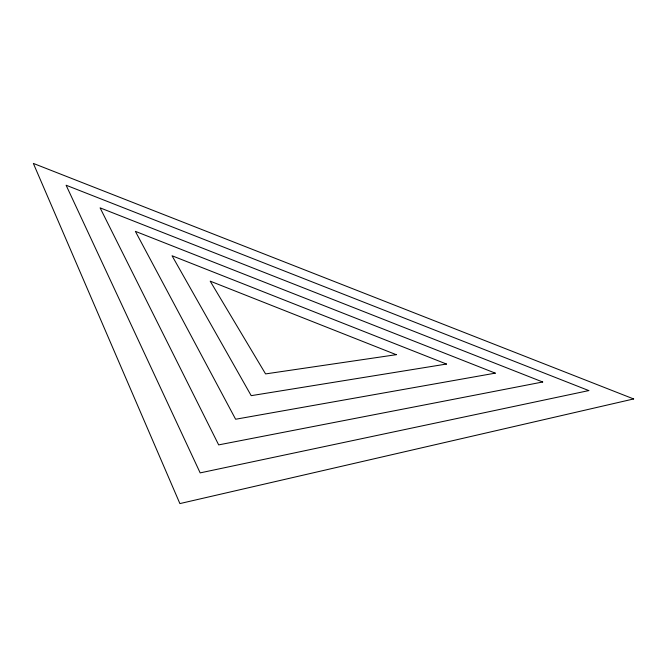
<?xml version="1.0" encoding="UTF-8"?>
<svg xmlns="http://www.w3.org/2000/svg" width="667" height="667" viewBox="0 0 667 667"><rect width="100%" height="100%" fill="white"/><g stroke="black" fill="none" stroke-linecap="round" stroke-linejoin="round"><path stroke-width="1" d="M633.65 398.949L179.89 503.585L33.35 163.415L633.65 398.949M588.803 390.587L200.167 472.886L66.1 185.218L588.803 390.587M542.696 381.991L218.668 444.889L100.083 207.846L542.696 381.991M495.281 373.145L235.618 419.243L135.368 231.341L495.281 373.145M446.481 364.049L251.201 395.664L172.044 255.753L446.481 364.049M396.248 354.686L265.574 373.912L210.18 281.14L396.248 354.686"/></g></svg>
